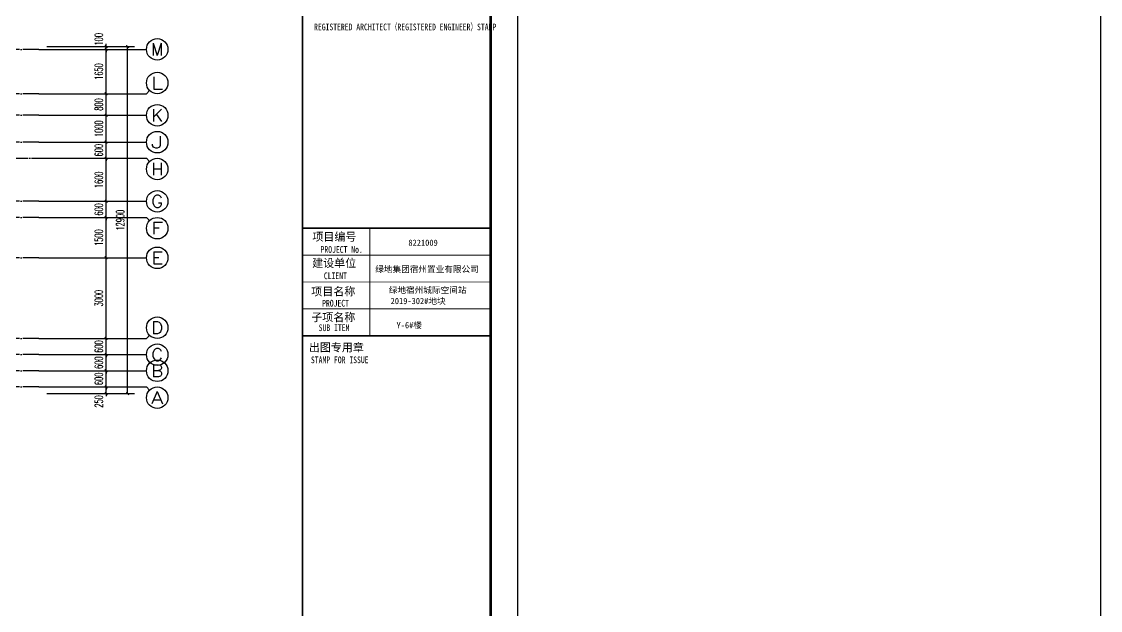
# Model space of a CAD drawing. Extents: x 27938 to 1507990, y 110129 to 923079.
# Drawn here: x 879273 to 919389, y 355515 to 377406 of the extents above; entities that cross this region are included whole.
import ezdxf
from ezdxf.enums import TextEntityAlignment as Align

# ---------------------------------------------------------------- set-up
doc = ezdxf.new("R2010")
doc.units = 0
doc.header["$LTSCALE"] = 1000
doc.header["$MEASUREMENT"] = 0
doc.linetypes.add('DOTE', pattern=[2.42, 2, -0.2, 0.02, -0.2])
for name, color, linetype in [('AXIS', 3, 'Continuous'), ('AXIS_TEXT', 7, 'Continuous'), ('DOTE', 1, 'Continuous'), ('图框', 140, 'Continuous'), ('图签文字', 147, 'Continuous')]:
    doc.layers.add(name, color=color, linetype=linetype)
doc.layers.add('yichutu', color=7, linetype='Continuous', true_color=0xffffff, plot=False)
doc.layers.add('图签', color=147, linetype='Continuous', lineweight=18)
doc.styles.add('_TCH_AXIS', font='COMPLEX', dxfattribs={"bigfont": 'GBCBIG'})
doc.styles.add('_TCH_DIM_T3', font='SIMPLEX.shx', dxfattribs={"width": 0.494118, "bigfont": 'GBCBIG.shx'})
doc.styles.add('COMPLEX', font='COMPLEX')
doc.styles.add('宋体', font='', dxfattribs={"height": 50})
doc.styles.add('建筑图签-1', font='simhei.ttf', dxfattribs={"width": 0.7})
doc.styles.get('宋体').set_extended_font_data('SimSun')
doc.dimstyles.new('_TCH_ARCH&&100', dxfattribs={"dimtxt": 297.5, "dimasz": 100, "dimexe": 250, "dimexo": 300, "dimgap": 126.25, "dimtad": 1, "dimdec": 0, "dimzin": 0, "dimdsep": 46, "dimtxsty": '_TCH_DIM_T3', "dimblk": 'ARCHTICK', "dimcen": 0.09, "dimclrt": 4, "dimazin": 2, "dimtfac": 1, "dimtdec": 0, "dimtix": 1, "dimtmove": 2, "dimatfit": 3, "dimfxl": 100, "dimtolj": 1, "dimtzin": 0, "dimarcsym": 0})

# ---------------------------------------------------------------- blocks, each defined once
blk = doc.blocks.new('TK')
at = {"layer": '图框'}
blk.add_lwpolyline([(465375, 548714), (549475, 548714), (549475, 489314), (465375, 489314)], close=True, dxfattribs=at)
blk.add_lwpolyline([(465375, 548714), (549475, 548714), (549475, 489314), (465375, 489314)], close=True, dxfattribs=at)
at = {"layer": '图框', "const_width": 100}
blk.add_lwpolyline([(548475, 490314), (548475, 547714), (467875, 547714), (467875, 490314)], close=True, dxfattribs=at)
at = {"layer": '图框'}
for points, const_width in [([(541480, 490314), (541480, 547714)], 70), ([(541480, 525414), (548480, 525414)], 70), ([(541480, 525414), (548480, 525414)], 70), ([(543980, 521414), (543980, 525414)], 35), ([(541480, 524414), (548480, 524414)], 35), ([(541480, 523414), (548480, 523414)], 35), ([(541480, 522414), (548480, 522414)], 35), ([(548480, 521414), (541480, 521414)], 70)]:
    blk.add_lwpolyline(points, dxfattribs=dict(at, const_width=const_width))
at = {"layer": '图框', "style": '建筑图签-1', "width": 0.7}
for s, p in [('REGISTERED ARCHITECT（REGISTERED ENGINEER）STAMP', (541909, 532772)), ('PROJECT No.', (542150, 524499, -1799)), ('CLIENT', (542274, 523520)), ('PROJECT', (542209, 522500)), ('SUB ITEM', (542082, 521589)), ('STAMP FOR ISSUE', (541793, 520395))]:
    blk.add_text(s, height=250, dxfattribs=at).set_placement(p)
at = {"layer": '图签', "color": 2, "style": '宋体'}
for s, height, p in [('8221009', 229.3, (545417, 524761)), ('绿地集团宿州置业有限公司', 229.34, (544185, 523776)), ('绿地宿州城际空间站', 229.3, (544690, 523001)), ('2019-302#地块', 229.34, (544757, 522592)), ('Y-6#楼', 229.3, (544977, 521695))]:
    blk.add_text(s, height=height, dxfattribs=at).set_placement(p)
at = {"layer": '图签文字', "color": 7, "style": '建筑图签-1'}
for s, p in [('项目编号', (541848, 524946)), ('建设单位', (541840, 523969)), ('项目名称', (541807, 522911)), ('子项名称', (541807, 521954)), ('出图专用章', (541716, 520832))]:
    blk.add_text(s, height=300, dxfattribs=at).set_placement(p)
blk = doc.blocks.new('yct-841-594-84100-59399.9999999999-100-1000.0')
at = {"layer": 'yichutu', "color": 7, "true_color": 0xffffff}
blk.add_lwpolyline([(0, 0), (0, 59400), (84100, 59400), (84100, 0)], close=True, dxfattribs=at)
blk = doc.blocks.new('GDGDGDSDA')
at = {"layer": 'DOTE', "color": 0, "linetype": 'DOTE', "ltscale": 0.3}
for p, q in [((471335, 374108), (417335, 374108)), ((471335, 372458), (417335, 372458)), ((471335, 371658), (417335, 371658)), ((471335, 370658), (417335, 370658)), ((417335, 370059), (471335, 370059)), ((471335, 368458), (417335, 368458)), ((471335, 367858), (417335, 367858)), ((471335, 366358), (417335, 366358)), ((471335, 363358), (417335, 363358)), ((471335, 362758), (417335, 362758)), ((471335, 362158), (417335, 362158)), ((471335, 361558), (417335, 361558))]:
    blk.add_line(p, q, dxfattribs=at)
blk = doc.blocks.new('_ArchTick')
at = {"color": 0, "linetype": 'ByBlock', "const_width": 0.4}
blk.add_lwpolyline([(-0.5, -0.5), (0.5, 0.5)], dxfattribs=at)
blk = doc.blocks.new('*D1048')
at = {"layer": 'AXIS', "color": 0, "lineweight": -2}
for p, q in [((882417, 363824), (882417, 363924)), ((880217, 363824), (882667, 363824)), ((880217, 363574), (882667, 363574)), ((882417, 363574), (882417, 363824)), ((882417, 363574), (882417, 363474))]:
    blk.add_line(p, q, dxfattribs=at)
at = {"layer": 'Defpoints', "color": 0}
for p in [(879917, 363824), (879917, 363574), (882417, 363824)]:
    blk.add_point(p, dxfattribs=at)
at = {"layer": 'AXIS', "color": 0, "lineweight": -2, "xscale": 100, "yscale": 100, "zscale": 100}
for p, rotation in [((882417, 363824), 270), ((882417, 363574), 90)]:
    blk.add_blockref('_ArchTick', p, dxfattribs=dict(at, rotation=rotation))
at = {"layer": 'AXIS', "color": 4, "insert": (882142, 363285), "char_height": 297.5, "attachment_point": 5, "rotation": 90, "style": '_TCH_DIM_T3'}
blk.add_mtext('\\A1;250', dxfattribs=at)
blk = doc.blocks.new('*D1049')
at = {"layer": 'AXIS', "color": 0, "lineweight": -2}
for p, q in [((880217, 364424), (882667, 364424)), ((882417, 364424), (882417, 364524)), ((882417, 363824), (882417, 364424)), ((880217, 363824), (882667, 363824)), ((882417, 363824), (882417, 363724))]:
    blk.add_line(p, q, dxfattribs=at)
at = {"layer": 'Defpoints', "color": 0}
for p in [(879917, 364424), (882417, 364424), (879917, 363824)]:
    blk.add_point(p, dxfattribs=at)
at = {"layer": 'AXIS', "color": 0, "lineweight": -2, "xscale": 100, "yscale": 100, "zscale": 100}
for p, rotation in [((882417, 364424), 270), ((882417, 363824), 90)]:
    blk.add_blockref('_ArchTick', p, dxfattribs=dict(at, rotation=rotation))
at = {"layer": 'AXIS', "color": 4, "insert": (882142, 364124), "char_height": 297.5, "attachment_point": 5, "rotation": 90, "style": '_TCH_DIM_T3'}
blk.add_mtext('\\A1;600', dxfattribs=at)
blk = doc.blocks.new('*D1050')
at = {"layer": 'AXIS', "color": 0, "lineweight": -2}
for p, q in [((882417, 365024), (882417, 365124)), ((880217, 365024), (882667, 365024)), ((882417, 364424), (882417, 365024)), ((880217, 364424), (882667, 364424)), ((882417, 364424), (882417, 364324))]:
    blk.add_line(p, q, dxfattribs=at)
at = {"layer": 'Defpoints', "color": 0}
for p in [(879917, 365024), (882417, 365024), (879917, 364424)]:
    blk.add_point(p, dxfattribs=at)
at = {"layer": 'AXIS', "color": 0, "lineweight": -2, "xscale": 100, "yscale": 100, "zscale": 100}
for p, rotation in [((882417, 365024), 270), ((882417, 364424), 90)]:
    blk.add_blockref('_ArchTick', p, dxfattribs=dict(at, rotation=rotation))
at = {"layer": 'AXIS', "color": 4, "insert": (882142, 364724), "char_height": 297.5, "attachment_point": 5, "rotation": 90, "style": '_TCH_DIM_T3'}
blk.add_mtext('\\A1;600', dxfattribs=at)
blk = doc.blocks.new('*D1051')
at = {"layer": 'AXIS', "color": 0, "lineweight": -2}
for p, q in [((880217, 365624), (882667, 365624)), ((882417, 365624), (882417, 365724)), ((882417, 365024), (882417, 365624)), ((880217, 365024), (882667, 365024)), ((882417, 365024), (882417, 364924))]:
    blk.add_line(p, q, dxfattribs=at)
at = {"layer": 'Defpoints', "color": 0}
for p in [(879917, 365624), (882417, 365624), (879917, 365024)]:
    blk.add_point(p, dxfattribs=at)
at = {"layer": 'AXIS', "color": 0, "lineweight": -2, "xscale": 100, "yscale": 100, "zscale": 100}
for p, rotation in [((882417, 365624), 270), ((882417, 365024), 90)]:
    blk.add_blockref('_ArchTick', p, dxfattribs=dict(at, rotation=rotation))
at = {"layer": 'AXIS', "color": 4, "insert": (882142, 365324), "char_height": 297.5, "attachment_point": 5, "rotation": 90, "style": '_TCH_DIM_T3'}
blk.add_mtext('\\A1;600', dxfattribs=at)
blk = doc.blocks.new('*D1052')
at = {"layer": 'AXIS', "color": 0, "lineweight": -2}
for p, q in [((880217, 368624), (882667, 368624)), ((882417, 365624), (882417, 368624)), ((880217, 365624), (882667, 365624))]:
    blk.add_line(p, q, dxfattribs=at)
at = {"layer": 'Defpoints', "color": 0}
for p in [(879917, 368624), (882417, 368624), (879917, 365624)]:
    blk.add_point(p, dxfattribs=at)
at = {"layer": 'AXIS', "color": 0, "lineweight": -2, "xscale": 100, "yscale": 100, "zscale": 100}
for p, rotation in [((882417, 368624), 90), ((882417, 365624), 270)]:
    blk.add_blockref('_ArchTick', p, dxfattribs=dict(at, rotation=rotation))
at = {"layer": 'AXIS', "color": 4, "insert": (882142, 367124), "char_height": 297.5, "attachment_point": 5, "rotation": 90, "style": '_TCH_DIM_T3'}
blk.add_mtext('\\A1;3000', dxfattribs=at)
blk = doc.blocks.new('*D1053')
at = {"layer": 'AXIS', "color": 0, "lineweight": -2}
for p, q in [((880217, 370124), (882667, 370124)), ((882417, 368624), (882417, 370124)), ((880217, 368624), (882667, 368624))]:
    blk.add_line(p, q, dxfattribs=at)
at = {"layer": 'Defpoints', "color": 0}
for p in [(879917, 370124), (882417, 370124), (879917, 368624)]:
    blk.add_point(p, dxfattribs=at)
at = {"layer": 'AXIS', "color": 0, "lineweight": -2, "xscale": 100, "yscale": 100, "zscale": 100}
for p, rotation in [((882417, 370124), 90), ((882417, 368624), 270)]:
    blk.add_blockref('_ArchTick', p, dxfattribs=dict(at, rotation=rotation))
at = {"layer": 'AXIS', "color": 4, "insert": (882142, 369374), "char_height": 297.5, "attachment_point": 5, "rotation": 90, "style": '_TCH_DIM_T3'}
blk.add_mtext('\\A1;1500', dxfattribs=at)
blk = doc.blocks.new('*D1054')
at = {"layer": 'AXIS', "color": 0, "lineweight": -2}
for p, q in [((880217, 370724), (882667, 370724)), ((882417, 370724), (882417, 370824)), ((882417, 370124), (882417, 370724)), ((880217, 370124), (882667, 370124)), ((882417, 370124), (882417, 370024))]:
    blk.add_line(p, q, dxfattribs=at)
at = {"layer": 'Defpoints', "color": 0}
for p in [(879917, 370724), (882417, 370724), (879917, 370124)]:
    blk.add_point(p, dxfattribs=at)
at = {"layer": 'AXIS', "color": 0, "lineweight": -2, "xscale": 100, "yscale": 100, "zscale": 100}
for p, rotation in [((882417, 370724), 270), ((882417, 370124), 90)]:
    blk.add_blockref('_ArchTick', p, dxfattribs=dict(at, rotation=rotation))
at = {"layer": 'AXIS', "color": 4, "insert": (882142, 370424), "char_height": 297.5, "attachment_point": 5, "rotation": 90, "style": '_TCH_DIM_T3'}
blk.add_mtext('\\A1;600', dxfattribs=at)
blk = doc.blocks.new('*D1055')
at = {"layer": 'AXIS', "color": 0, "lineweight": -2}
for p, q in [((880217, 372324), (882667, 372324)), ((882417, 370724), (882417, 372324)), ((880217, 370724), (882667, 370724))]:
    blk.add_line(p, q, dxfattribs=at)
at = {"layer": 'Defpoints', "color": 0}
for p in [(879917, 372324), (882417, 372324), (879917, 370724)]:
    blk.add_point(p, dxfattribs=at)
at = {"layer": 'AXIS', "color": 0, "lineweight": -2, "xscale": 100, "yscale": 100, "zscale": 100}
for p, rotation in [((882417, 372324), 90), ((882417, 370724), 270)]:
    blk.add_blockref('_ArchTick', p, dxfattribs=dict(at, rotation=rotation))
at = {"layer": 'AXIS', "color": 4, "insert": (882142, 371524), "char_height": 297.5, "attachment_point": 5, "rotation": 90, "style": '_TCH_DIM_T3'}
blk.add_mtext('\\A1;1600', dxfattribs=at)
blk = doc.blocks.new('*D1056')
at = {"layer": 'AXIS', "color": 0, "lineweight": -2}
for p, q in [((880217, 372924), (882667, 372924)), ((882417, 372924), (882417, 373024)), ((882417, 372324), (882417, 372924)), ((880217, 372324), (882667, 372324)), ((882417, 372324), (882417, 372224))]:
    blk.add_line(p, q, dxfattribs=at)
at = {"layer": 'Defpoints', "color": 0}
for p in [(879917, 372924), (882417, 372924), (879917, 372324)]:
    blk.add_point(p, dxfattribs=at)
at = {"layer": 'AXIS', "color": 0, "lineweight": -2, "xscale": 100, "yscale": 100, "zscale": 100}
for p, rotation in [((882417, 372924), 270), ((882417, 372324), 90)]:
    blk.add_blockref('_ArchTick', p, dxfattribs=dict(at, rotation=rotation))
at = {"layer": 'AXIS', "color": 4, "insert": (882142, 372624), "char_height": 297.5, "attachment_point": 5, "rotation": 90, "style": '_TCH_DIM_T3'}
blk.add_mtext('\\A1;600', dxfattribs=at)
blk = doc.blocks.new('*D1057')
at = {"layer": 'AXIS', "color": 0, "lineweight": -2}
for p, q in [((880217, 373924), (882667, 373924)), ((882417, 372924), (882417, 373924)), ((880217, 372924), (882667, 372924))]:
    blk.add_line(p, q, dxfattribs=at)
at = {"layer": 'Defpoints', "color": 0}
for p in [(879917, 373924), (882417, 373924), (879917, 372924)]:
    blk.add_point(p, dxfattribs=at)
at = {"layer": 'AXIS', "color": 0, "lineweight": -2, "xscale": 100, "yscale": 100, "zscale": 100}
for p, rotation in [((882417, 373924), 90), ((882417, 372924), 270)]:
    blk.add_blockref('_ArchTick', p, dxfattribs=dict(at, rotation=rotation))
at = {"layer": 'AXIS', "color": 4, "insert": (882142, 373424), "char_height": 297.5, "attachment_point": 5, "rotation": 90, "style": '_TCH_DIM_T3'}
blk.add_mtext('\\A1;1000', dxfattribs=at)
blk = doc.blocks.new('*D1058')
at = {"layer": 'AXIS', "color": 0, "lineweight": -2}
for p, q in [((880217, 374724), (882667, 374724)), ((882417, 373924), (882417, 374724)), ((880217, 373924), (882667, 373924))]:
    blk.add_line(p, q, dxfattribs=at)
at = {"layer": 'Defpoints', "color": 0}
for p in [(879917, 374724), (882417, 374724), (879917, 373924)]:
    blk.add_point(p, dxfattribs=at)
at = {"layer": 'AXIS', "color": 0, "lineweight": -2, "xscale": 100, "yscale": 100, "zscale": 100}
for p, rotation in [((882417, 374724), 90), ((882417, 373924), 270)]:
    blk.add_blockref('_ArchTick', p, dxfattribs=dict(at, rotation=rotation))
at = {"layer": 'AXIS', "color": 4, "insert": (882142, 374324), "char_height": 297.5, "attachment_point": 5, "rotation": 90, "style": '_TCH_DIM_T3'}
blk.add_mtext('\\A1;800', dxfattribs=at)
blk = doc.blocks.new('*D1059')
at = {"layer": 'AXIS', "color": 0, "lineweight": -2}
for p, q in [((880217, 376374), (882667, 376374)), ((882417, 374724), (882417, 376374)), ((880217, 374724), (882667, 374724))]:
    blk.add_line(p, q, dxfattribs=at)
at = {"layer": 'Defpoints', "color": 0}
for p in [(879917, 376374), (882417, 376374), (879917, 374724)]:
    blk.add_point(p, dxfattribs=at)
at = {"layer": 'AXIS', "color": 0, "lineweight": -2, "xscale": 100, "yscale": 100, "zscale": 100}
for p, rotation in [((882417, 376374), 90), ((882417, 374724), 270)]:
    blk.add_blockref('_ArchTick', p, dxfattribs=dict(at, rotation=rotation))
at = {"layer": 'AXIS', "color": 4, "insert": (882142, 375549), "char_height": 297.5, "attachment_point": 5, "rotation": 90, "style": '_TCH_DIM_T3'}
blk.add_mtext('\\A1;1650', dxfattribs=at)
blk = doc.blocks.new('*D1060')
at = {"layer": 'AXIS', "color": 0, "lineweight": -2}
for p, q in [((880217, 376474), (882667, 376474)), ((880217, 376374), (882667, 376374)), ((882417, 376474), (882417, 376574)), ((882417, 376374), (882417, 376474)), ((882417, 376374), (882417, 376274))]:
    blk.add_line(p, q, dxfattribs=at)
at = {"layer": 'Defpoints', "color": 0}
for p in [(879917, 376474), (879917, 376374), (882417, 376474)]:
    blk.add_point(p, dxfattribs=at)
at = {"layer": 'AXIS', "color": 0, "lineweight": -2, "xscale": 100, "yscale": 100, "zscale": 100}
for p, rotation in [((882417, 376474), 270), ((882417, 376374), 90)]:
    blk.add_blockref('_ArchTick', p, dxfattribs=dict(at, rotation=rotation))
at = {"layer": 'AXIS', "color": 4, "insert": (882142, 376749), "char_height": 297.5, "attachment_point": 5, "rotation": 90, "style": '_TCH_DIM_T3'}
blk.add_mtext('\\A1;100', dxfattribs=at)
blk = doc.blocks.new('*D1061')
at = {"layer": 'AXIS', "color": 0, "lineweight": -2}
for p, q in [((880217, 376474), (883467, 376474)), ((883217, 363574), (883217, 376474)), ((880217, 363574), (883467, 363574))]:
    blk.add_line(p, q, dxfattribs=at)
at = {"layer": 'Defpoints', "color": 0}
for p in [(879917, 376474), (883217, 376474), (879917, 363574)]:
    blk.add_point(p, dxfattribs=at)
at = {"layer": 'AXIS', "color": 0, "lineweight": -2, "xscale": 100, "yscale": 100, "zscale": 100}
for p, rotation in [((883217, 376474), 90), ((883217, 363574), 270)]:
    blk.add_blockref('_ArchTick', p, dxfattribs=dict(at, rotation=rotation))
at = {"layer": 'AXIS', "color": 4, "insert": (882942, 370024), "char_height": 297.5, "attachment_point": 5, "rotation": 90, "style": '_TCH_DIM_T3'}
blk.add_mtext('\\A1;12900', dxfattribs=at)
blk = doc.blocks.new('_AXISO')
at = {"color": 0}
blk.add_circle((0, 0), 0.5, dxfattribs=at)
at = {"layer": 'AXIS_TEXT', "color": 0, "style": 'COMPLEX', "width": 1.041667}
blk.add_attdef('A', text='', height=0.56, dxfattribs=at).set_placement((-0.25, -0.28), (0.25, -0.28), align=Align.FIT)

msp = doc.modelspace()

# ---------------------------------------------------------------- linework, layer by layer
at = {"ltscale": 0.5}
msp.add_lwpolyline([(727537.6, 405838.9), (919389.3, 405838.9), (919389.3, 251063.4), (727537.6, 251063.4)], close=True, dxfattribs=at)
at = {"layer": 'AXIS', "color": 8}
for p, q in [((879916.6, 376373.7), (883916.6, 376373.7)), ((879916.6, 374723.7), (883916.6, 374723.7)), ((884033.7, 374840.9), (883916.6, 374723.7)), ((879916.6, 373923.7), (883916.6, 373923.7)), ((879916.6, 372923.7), (883916.6, 372923.7)), ((879916.6, 372324), (883916.6, 372324)), ((884033.7, 372206.8), (883916.6, 372324)), ((879916.6, 370723.7), (883916.6, 370723.7)), ((879916.6, 370123.7), (883916.6, 370123.7)), ((884033.7, 370006.6), (883916.6, 370123.7)), ((879916.6, 368623.7), (883916.6, 368623.7)), ((879916.6, 365623.7), (883916.6, 365623.7)), ((884033.7, 365740.9), (883916.6, 365623.7)), ((879916.6, 365023.7), (883916.6, 365023.7)), ((879916.6, 364423.7), (883916.6, 364423.7)), ((879916.6, 363823.7), (883916.6, 363823.7)), ((884033.7, 363706.6), (883916.6, 363823.7))]:
    msp.add_line(p, q, dxfattribs=at)

# ---------------------------------------------------------------- block references
msp.add_blockref('TK', (348239.1, -155690.1))
ref = msp.add_blockref('_AXISO', (884316.6, 376373.7), dxfattribs=dict(at, xscale=800, yscale=800, zscale=800))
ref.add_attrib('A', 'M', dxfattribs={"layer": 'AXIS_TEXT', "color": 8, "ltscale": 0.5, "height": 452.5, "style": '_TCH_AXIS'}).set_placement((884090.3, 376147.5), (884542.9, 376147.5), align=Align.FIT)
ref = msp.add_blockref('_AXISO', (884316.6, 375123.7), dxfattribs=dict(at, xscale=800, yscale=800, zscale=800))
ref.add_attrib('A', 'L', dxfattribs={"layer": 'AXIS_TEXT', "color": 8, "ltscale": 0.5, "height": 452.5, "style": '_TCH_AXIS', "width": 1.4}).set_placement((884090.3, 374897.5), (884542.9, 374897.5), align=Align.FIT)
ref = msp.add_blockref('_AXISO', (884316.6, 373923.7), dxfattribs=dict(at, xscale=800, yscale=800, zscale=800))
ref.add_attrib('A', 'K', dxfattribs={"layer": 'AXIS_TEXT', "color": 8, "ltscale": 0.5, "height": 452.5, "style": '_TCH_AXIS', "width": 1.105263}).set_placement((884090.3, 373697.5), (884542.9, 373697.5), align=Align.FIT)
ref = msp.add_blockref('_AXISO', (884316.6, 372923.7), dxfattribs=dict(at, xscale=800, yscale=800, zscale=800))
ref.add_attrib('A', 'J', dxfattribs={"layer": 'AXIS_TEXT', "color": 8, "ltscale": 0.5, "height": 452.5, "style": '_TCH_AXIS', "width": 1.909091}).set_placement((884090.3, 372697.5), (884542.9, 372697.5), align=Align.FIT)
ref = msp.add_blockref('_AXISO', (884316.6, 371924), dxfattribs=dict(at, xscale=800, yscale=800, zscale=800))
ref.add_attrib('A', 'H', dxfattribs={"layer": 'AXIS_TEXT', "color": 8, "ltscale": 0.5, "height": 452.5, "style": '_TCH_AXIS', "width": 1.05}).set_placement((884090.3, 371697.7), (884542.9, 371697.7), align=Align.FIT)
ref = msp.add_blockref('_AXISO', (884316.6, 370723.7), dxfattribs=dict(at, xscale=800, yscale=800, zscale=800))
ref.add_attrib('A', 'G', dxfattribs={"layer": 'AXIS_TEXT', "color": 8, "ltscale": 0.5, "height": 452.5, "style": '_TCH_AXIS', "width": 1.166667}).set_placement((884090.3, 370497.5), (884542.9, 370497.5), align=Align.FIT)
ref = msp.add_blockref('_AXISO', (884316.6, 369723.7), dxfattribs=dict(at, xscale=800, yscale=800, zscale=800))
ref.add_attrib('A', 'F', dxfattribs={"layer": 'AXIS_TEXT', "color": 8, "ltscale": 0.5, "height": 452.5, "style": '_TCH_AXIS', "width": 1.3125}).set_placement((884090.3, 369497.5), (884542.9, 369497.5), align=Align.FIT)
ref = msp.add_blockref('_AXISO', (884316.6, 368623.7), dxfattribs=dict(at, xscale=800, yscale=800, zscale=800))
ref.add_attrib('A', 'E', dxfattribs={"layer": 'AXIS_TEXT', "color": 8, "ltscale": 0.5, "height": 452.5, "style": '_TCH_AXIS', "width": 1.3125}).set_placement((884090.3, 368397.5), (884542.9, 368397.5), align=Align.FIT)
ref = msp.add_blockref('_AXISO', (884316.6, 366023.7), dxfattribs=dict(at, xscale=800, yscale=800, zscale=800))
ref.add_attrib('A', 'D', dxfattribs={"layer": 'AXIS_TEXT', "color": 8, "ltscale": 0.5, "height": 452.5, "style": '_TCH_AXIS', "width": 1.235294}).set_placement((884090.3, 365797.5), (884542.9, 365797.5), align=Align.FIT)
ref = msp.add_blockref('_AXISO', (884316.6, 365023.7), dxfattribs=dict(at, xscale=800, yscale=800, zscale=800))
ref.add_attrib('A', 'C', dxfattribs={"layer": 'AXIS_TEXT', "color": 8, "ltscale": 0.5, "height": 452.5, "style": '_TCH_AXIS', "width": 1.4}).set_placement((884090.3, 364797.5), (884542.9, 364797.5), align=Align.FIT)
ref = msp.add_blockref('_AXISO', (884316.6, 364423.7), dxfattribs=dict(at, xscale=800, yscale=800, zscale=800))
ref.add_attrib('A', 'B', dxfattribs={"layer": 'AXIS_TEXT', "color": 8, "ltscale": 0.5, "height": 452.5, "style": '_TCH_AXIS', "width": 1.235294}).set_placement((884090.3, 364197.5), (884542.9, 364197.5), align=Align.FIT)
ref = msp.add_blockref('_AXISO', (884316.6, 363423.7), dxfattribs=dict(at, xscale=800, yscale=800, zscale=800))
ref.add_attrib('A', 'A', dxfattribs={"layer": 'AXIS_TEXT', "color": 8, "ltscale": 0.5, "height": 452.5, "style": '_TCH_AXIS', "width": 1.166667}).set_placement((884090.3, 363197.5), (884542.9, 363197.5), align=Align.FIT)
at = {"layer": 'DOTE', "color": 169}
msp.add_blockref('GDGDGDSDA', (408581.8, 2265.4), dxfattribs=at)
at = {"layer": 'yichutu'}
msp.add_blockref('yct-841-594-84100-59399.9999999999-100-1000.0', (813614.1, 333623.5), dxfattribs=at)

# ---------------------------------------------------------------- dimensions: what is measured, and where the dimension line sits
at = {"layer": 'AXIS', "color": 8}
for base, p1, p2, picture, middle in [((882416.6, 376473.7), (879916.6, 376373.7), (879916.6, 376473.7), '*D1060', (882141.6, 376748.7)), ((882416.6, 363823.7), (879916.6, 363573.7), (879916.6, 363823.7), '*D1048', (882141.6, 363284.7))]:
    dim = msp.add_linear_dim(base=base, p1=p1, p2=p2, angle=90, dimstyle='_TCH_ARCH&&100', dxfattribs=at)
    dim.commit()
    dim.dimension.update_dxf_attribs({"geometry": picture, "text_midpoint": middle, "dimtype": 129})
for p1, p2, distance, picture, middle in [((879916.6, 363573.7), (879916.6, 376473.7), -3300, '*D1061', (882941.6, 370023.7)), ((879916.6, 374723.7), (879916.6, 376373.7), -2500, '*D1059', (882141.6, 375548.7)), ((879916.6, 373923.7), (879916.6, 374723.7), -2500, '*D1058', (882141.6, 374323.7)), ((879916.6, 372923.7), (879916.6, 373923.7), -2500, '*D1057', (882141.6, 373423.7)), ((879916.6, 372324), (879916.6, 372923.7), -2500, '*D1056', (882141.6, 372623.9)), ((879916.6, 370723.7), (879916.6, 372324), -2500, '*D1055', (882141.6, 371523.9)), ((879916.6, 370123.7), (879916.6, 370723.7), -2500, '*D1054', (882141.6, 370423.7)), ((879916.6, 368623.7), (879916.6, 370123.7), -2500, '*D1053', (882141.6, 369373.7)), ((879916.6, 365623.7), (879916.6, 368623.7), -2500, '*D1052', (882141.6, 367123.7)), ((879916.6, 365023.7), (879916.6, 365623.7), -2500, '*D1051', (882141.6, 365323.7)), ((879916.6, 364423.7), (879916.6, 365023.7), -2500, '*D1050', (882141.6, 364723.7)), ((879916.6, 363823.7), (879916.6, 364423.7), -2500, '*D1049', (882141.6, 364123.7))]:
    dim = msp.add_aligned_dim(p1=p1, p2=p2, distance=distance, dimstyle='_TCH_ARCH&&100', dxfattribs=at)
    dim.commit()
    dim.dimension.update_dxf_attribs({"geometry": picture, "text_midpoint": middle})

doc.saveas('drawing.dxf')
